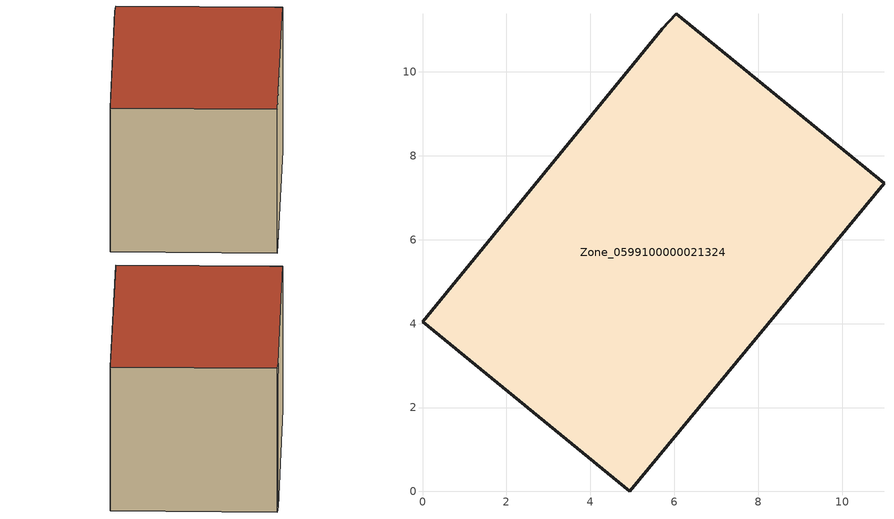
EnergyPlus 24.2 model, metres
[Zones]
Zone_0599100000021324
 floor ground (C_G): 6.05,11.39 11,7.35 4.94,0 0,4.04 5.72,11.03 z0
 wall outside (C_F): 11,7.35 6.05,11.39 5.72,11.03 0,4.04 4.94,0 11,7.35 z0:6.01
 roof outside (C_R): 4.94,0 11,7.35 6.05,11.39 5.72,11.03 0,4.04 z6.01
[BUILDING]
Pand.0599100000021324: North Axis=0; Terrain=City; Loads Convergence Tolerance Value=0.04; Temperature Convergence Tolerance Value=0.4; Solar Distribution=FullExterior; Maximum Number of Warmup Days=25; Minimum Number of Warmup Days=1
[Site:Location]
Rotterdam.The.Hague.AP_ZH_NLD Design_Conditions: Latitude=51.96; Longitude=4.45; Time Zone=1; Elevation=-4.5
[SITE:GROUNDTEMPERATURE:BUILDINGSURFACE]
18, 18, 18, 18, 18, 18, 18, 18, 18, 18, 18, 18
[MATERIAL] Thermal Absorptance=0.9; Solar Absorptance=0.7; Visible Absorptance=0.7
Name | Roughness | Thickness | Conductivity | Density | Specific Heat
G.TC.1946-1964 | MediumSmooth | 0.15 | 1 | 540 | 1210
F.TC.1946-1964 | Rough | 0.3 | 0.857143 | 1920 | 840
R.TC.1946-1964 | MediumRough | 0.2 | 0.235294 | 1500 | 1000
[CONSTRUCTION]
C_G: G.TC.1946-1964
C_F: F.TC.1946-1964
C_R: R.TC.1946-1964
[ZONE]
Zone_0599100000021324: Type=1; Multiplier=1; Ceiling Height=Autocalculate; Volume=Autocalculate; Floor Area=autocalculate; Part of Total Floor Area=Yes
[ZONEINFILTRATION:DESIGNFLOWRATE]
Infil_Zone_0599100000021324: Zone or ZoneList or Space or SpaceList=Zone_0599100000021324; Schedule=AlwaysOn; Design Flow Rate Calculation Method=Flow/Area; Flow Rate per Floor Area=0.003; Constant Term Coefficient=1; Temperature Term Coefficient=0; Velocity Term Coefficient=0; Velocity Squared Term Coefficient=0
[HVACTEMPLATE:ZONE:IDEALLOADSAIRSYSTEM]
Zone_0599100000021324: Maximum Heating Supply Air Temperature=50; Minimum Cooling Supply Air Temperature=13; Maximum Heating Supply Air Humidity Ratio=0.0156; Minimum Cooling Supply Air Humidity Ratio=0.0077; Heating Limit=NoLimit; Cooling Limit=NoLimit; Dehumidification Control Type=ConstantSensibleHeatRatio; Cooling Sensible Heat Ratio=0.7; Dehumidification Setpoint=60; Humidification Control Type=None; Humidification Setpoint=30; Outdoor Air Method=None; Outdoor Air Flow Rate per Person=0.00944; Outdoor Air Flow Rate per Zone Floor Area=0; Outdoor Air Flow Rate per Zone=0; Demand Controlled Ventilation Type=None; Outdoor Air Economizer Type=NoEconomizer; Heat Recovery Type=None; Sensible Heat Recovery Effectiveness=0.7; Latent Heat Recovery Effectiveness=0.65
[ZONECONTROL:THERMOSTAT]
ThermostatControl_Zone_0599100000021324: Zone or ZoneList=Zone_0599100000021324; Control Type Schedule=DualSetpointControlType; Control 1=Thermostat_Zone_0599100000021324; Temperature Difference Between Cutout And Setpoint=0
[THERMOSTATSETPOINT:DUALSETPOINT]
Thermostat_Zone_0599100000021324: Heating Setpoint Temperature Schedule=HeatingSetpoint_Zone_0599100000021324; Cooling Setpoint Temperature Schedule=CoolingSetpoint_Zone_0599100000021324
[SCHEDULE:COMPACT]
HeatingSetpoint_Zone_0599100000021324: Through: 12/31, For: AllDays, Until: 24:00, 21
CoolingSetpoint_Zone_0599100000021324: Through: 12/31, For: AllDays, Until: 24:00, 24
DualSetpointControlType: Through: 12/31, For: AllDays, Until: 24:00, 4
AlwaysOn: Through: 12/31, For: AllDays, Until: 24:00, 1
